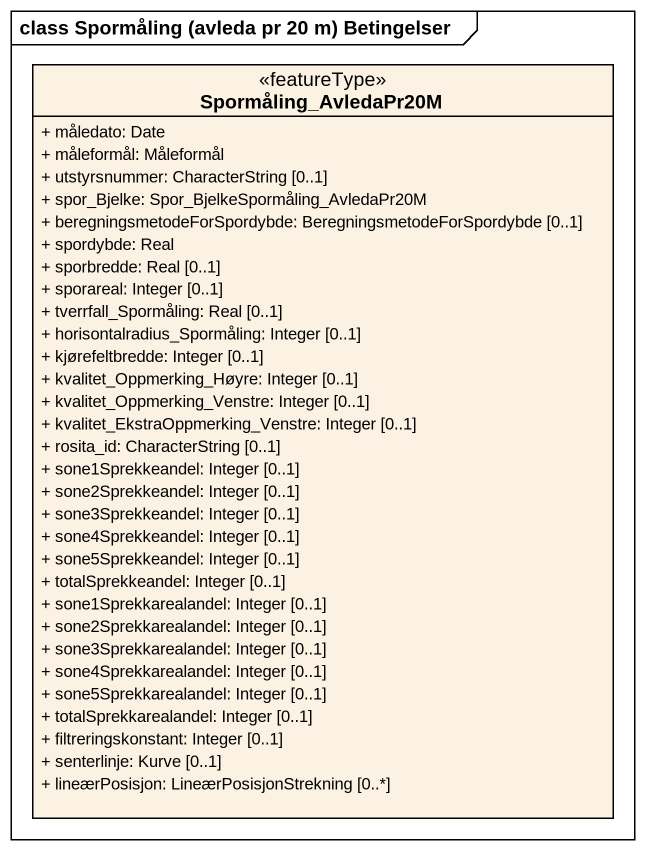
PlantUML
@startuml
mainframe class Spormåling (avleda pr 20 m) Betingelser
hide circle
hide empty members
skinparam classAttributeIconSize 0
class Spormåling_AvledaPr20M <<featureType>> {
  + måledato: Date
  + måleformål: Måleformål
  + utstyrsnummer: CharacterString [0..1]
  + spor_Bjelke: Spor_BjelkeSpormåling_AvledaPr20M
  + beregningsmetodeForSpordybde: BeregningsmetodeForSpordybde [0..1]
  + spordybde: Real
  + sporbredde: Real [0..1]
  + sporareal: Integer [0..1]
  + tverrfall_Spormåling: Real [0..1]
  + horisontalradius_Spormåling: Integer [0..1]
  + kjørefeltbredde: Integer [0..1]
  + kvalitet_Oppmerking_Høyre: Integer [0..1]
  + kvalitet_Oppmerking_Venstre: Integer [0..1]
  + kvalitet_EkstraOppmerking_Venstre: Integer [0..1]
  + rosita_id: CharacterString [0..1]
  + sone1Sprekkeandel: Integer [0..1]
  + sone2Sprekkeandel: Integer [0..1]
  + sone3Sprekkeandel: Integer [0..1]
  + sone4Sprekkeandel: Integer [0..1]
  + sone5Sprekkeandel: Integer [0..1]
  + totalSprekkeandel: Integer [0..1]
  + sone1Sprekkarealandel: Integer [0..1]
  + sone2Sprekkarealandel: Integer [0..1]
  + sone3Sprekkarealandel: Integer [0..1]
  + sone4Sprekkarealandel: Integer [0..1]
  + sone5Sprekkarealandel: Integer [0..1]
  + totalSprekkarealandel: Integer [0..1]
  + filtreringskonstant: Integer [0..1]
  + senterlinje: Kurve [0..1]
  + lineærPosisjon: LineærPosisjonStrekning [0..*]
}
@enduml
